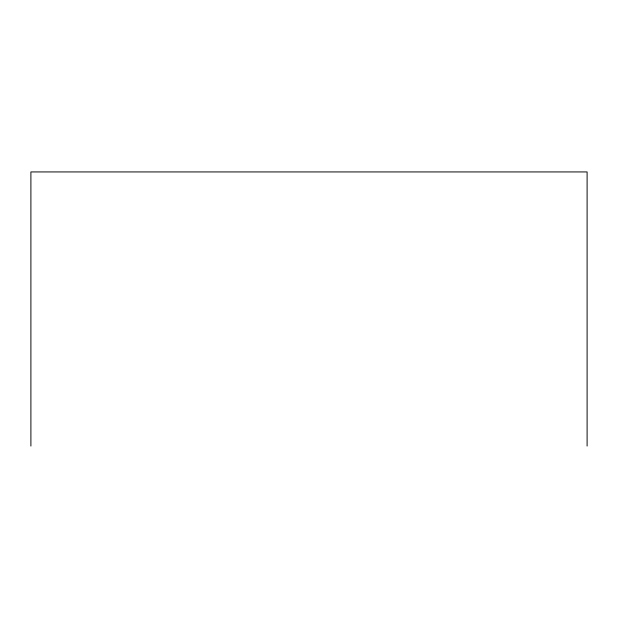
<?xml version="1.0" encoding="UTF-8"?>
<svg xmlns="http://www.w3.org/2000/svg" width="618" height="618" viewBox="0 0 618 618"><rect width="100%" height="100%" fill="white"/><g stroke="black" fill="none" stroke-linecap="round" stroke-linejoin="round"><path stroke-width="0.93" d="M587.1 446.065L587.1 171.935L30.9 171.935L30.9 446.065"/></g></svg>
